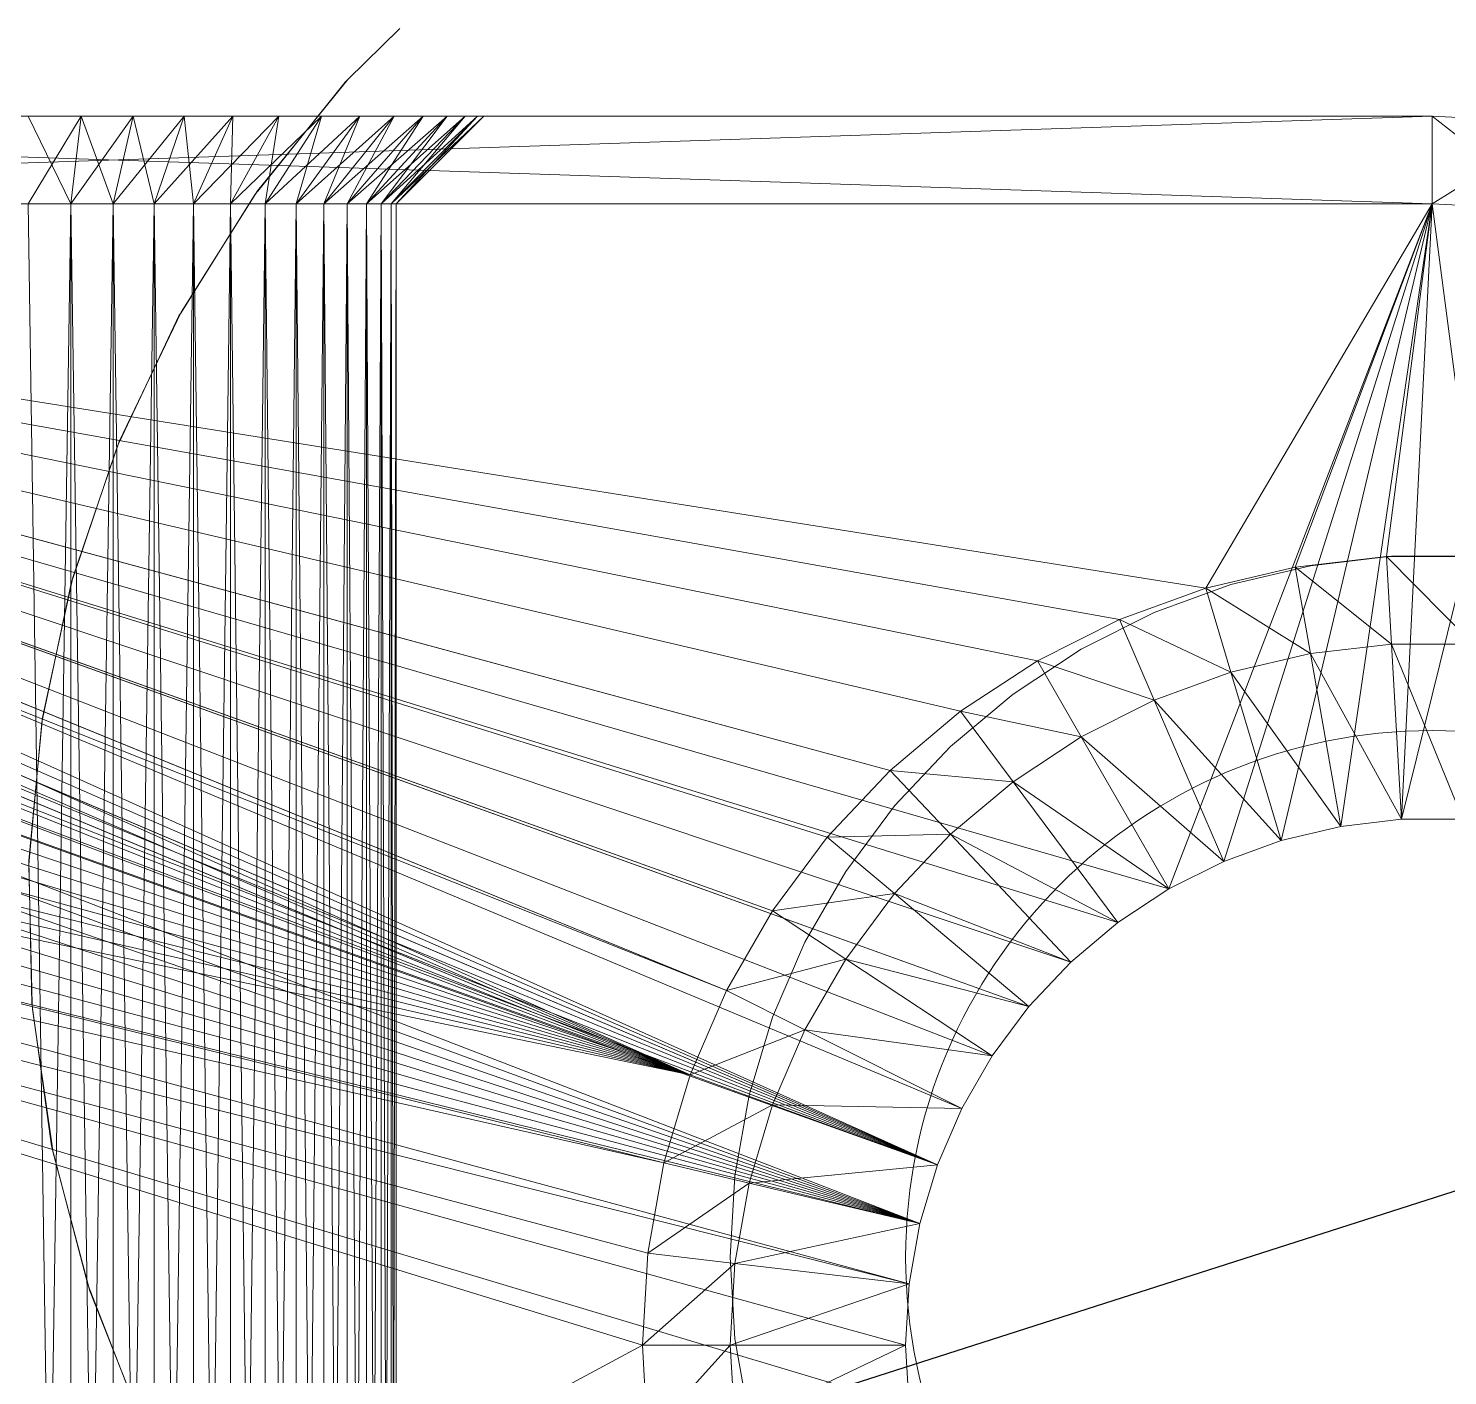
# Model space of a CAD drawing. Header units: millimetres. Extents: x 0 to 420, y 0 to 297.
# Drawn here: x 274.018 to 275.029, y 261.088 to 262.047 of the extents above; entities that cross this region are included whole.
import ezdxf

# ---------------------------------------------------------------- set-up
doc = ezdxf.new("R2010")
doc.units = ezdxf.units.MM
doc.layers.add('1', color=7, linetype='Continuous', true_color=0xffffff)
doc.layers.add('171', color=7, linetype='Continuous', true_color=0xffffff)
doc.dimstyles.get("Standard").update_dxf_attribs({"dimtxt": 0.18, "dimasz": 0.18, "dimexe": 0.18, "dimexo": 0.0625, "dimgap": 0.09, "dimtad": 0, "dimtih": 1, "dimtoh": 1, "dimdec": 4, "dimzin": 0, "dimdsep": 46, "dimtxsty": 'Standard', "dimcen": 0.09, "dimadec": 0, "dimazin": 0, "dimtfac": 1, "dimtdec": 4, "dimtofl": 0, "dimtmove": 0, "dimatfit": 3, "dimfxl": 1, "dimtolj": 1, "dimtzin": 0, "dimarcsym": 0})

msp = doc.modelspace()

# ---------------------------------------------------------------- linework, layer by layer
at = {"layer": '1', "color": 3, "linetype": 'Continuous', "lineweight": 18}
for p, q in [((275.0178, 261.9844), (273.1428, 261.9844)), ((273.1428, 261.9844), (274.0556, 261.9844)), ((273.1428, 261.9844), (275.0178, 261.9844)), ((274.0556, 261.9844), (273.1428, 261.9844)), ((275.0178, 261.9844), (273.1428, 261.9219)), ((273.1428, 261.9844), (275.0178, 261.9844)), ((273.1428, 261.9219), (275.0178, 261.9844)), ((275.0178, 261.9219), (273.1428, 261.9844)), ((273.1428, 261.9844), (275.0178, 261.9219)), ((275.0178, 261.9844), (273.1428, 261.9844)), ((274.0178, 261.9844), (275.0178, 261.9844)), ((274.0178, 261.9844), (274.0556, 261.9844)), ((275.0178, 261.9844), (274.0178, 261.9844)), ((274.0556, 261.9844), (274.0178, 261.9844)), ((274.0178, 261.9219), (274.0556, 261.9844)), ((274.0556, 261.9844), (274.0178, 261.9844)), ((274.0556, 261.9844), (274.0178, 261.9219)), ((274.0483, 261.9219), (274.0178, 261.9844)), ((274.0178, 261.9844), (274.0556, 261.9844)), ((274.0178, 261.9844), (274.0483, 261.9219)), ((274.0483, 261.9219), (274.0556, 261.9844)), ((274.0483, 261.9219), (274.0928, 261.9844)), ((274.0556, 261.9844), (274.0483, 261.9219)), ((274.0928, 261.9844), (274.0483, 261.9219)), ((274.0483, 261.9219), (274.0556, 261.9844)), ((274.0556, 261.9844), (274.0483, 261.9219)), ((274.0556, 261.9844), (275.0178, 261.9844)), ((274.0556, 261.9844), (274.0928, 261.9844)), ((275.0178, 261.9844), (274.0556, 261.9844)), ((275.0178, 261.9844), (274.0556, 261.9844)), ((274.0556, 261.9844), (275.0178, 261.9844)), ((274.0928, 261.9844), (274.0556, 261.9844)), ((274.0928, 261.9844), (274.0556, 261.9844)), ((274.0784, 261.9219), (274.0556, 261.9844)), ((274.0556, 261.9844), (274.0928, 261.9844)), ((274.0556, 261.9844), (274.0784, 261.9219)), ((274.0784, 261.9219), (274.0928, 261.9844)), ((274.0784, 261.9219), (274.129, 261.9844)), ((274.0928, 261.9844), (274.0784, 261.9219)), ((274.129, 261.9844), (274.0784, 261.9219)), ((274.0784, 261.9219), (274.0928, 261.9844)), ((274.0928, 261.9844), (274.0784, 261.9219)), ((274.0928, 261.9844), (275.0178, 261.9844)), ((274.0928, 261.9844), (274.129, 261.9844)), ((275.0178, 261.9844), (274.0928, 261.9844)), ((275.0178, 261.9844), (274.0928, 261.9844)), ((274.0928, 261.9844), (275.0178, 261.9844)), ((274.129, 261.9844), (274.0928, 261.9844)), ((274.129, 261.9844), (274.0928, 261.9844)), ((274.1076, 261.9219), (274.0928, 261.9844)), ((274.0928, 261.9844), (274.129, 261.9844)), ((274.0928, 261.9844), (274.1076, 261.9219)), ((274.1076, 261.9219), (274.129, 261.9844)), ((274.1076, 261.9219), (274.1637, 261.9844)), ((274.129, 261.9844), (274.1076, 261.9219)), ((274.1637, 261.9844), (274.1076, 261.9219)), ((274.1076, 261.9219), (274.129, 261.9844)), ((274.129, 261.9844), (274.1076, 261.9219)), ((274.129, 261.9844), (275.0178, 261.9844)), ((274.129, 261.9844), (274.1637, 261.9844)), ((275.0178, 261.9844), (274.129, 261.9844)), ((275.0178, 261.9844), (274.129, 261.9844)), ((274.129, 261.9844), (275.0178, 261.9844)), ((274.1637, 261.9844), (274.129, 261.9844)), ((274.1637, 261.9844), (274.129, 261.9844)), ((274.1356, 261.9219), (274.129, 261.9844)), ((274.129, 261.9844), (274.1637, 261.9844)), ((274.129, 261.9844), (274.1356, 261.9219)), ((274.1356, 261.9219), (274.1637, 261.9844)), ((274.1356, 261.9219), (274.1964, 261.9844)), ((274.1637, 261.9844), (274.1356, 261.9219)), ((274.1964, 261.9844), (274.1356, 261.9219)), ((274.1356, 261.9219), (274.1637, 261.9844)), ((274.1637, 261.9844), (274.1356, 261.9219)), ((274.1621, 261.9219), (274.1964, 261.9844)), ((274.1621, 261.9219), (274.2267, 261.9844)), ((274.1964, 261.9844), (274.1621, 261.9219)), ((274.2267, 261.9844), (274.1621, 261.9219)), ((274.1621, 261.9219), (274.1964, 261.9844)), ((274.1621, 261.9219), (274.1637, 261.9844)), ((274.1964, 261.9844), (274.1621, 261.9219)), ((274.1637, 261.9844), (274.1621, 261.9219)), ((274.1637, 261.9844), (275.0178, 261.9844)), ((274.1637, 261.9844), (274.1964, 261.9844)), ((275.0178, 261.9844), (274.1637, 261.9844)), ((275.0178, 261.9844), (274.1637, 261.9844)), ((274.1637, 261.9844), (275.0178, 261.9844)), ((274.1964, 261.9844), (274.1637, 261.9844)), ((274.1964, 261.9844), (274.1637, 261.9844)), ((274.1637, 261.9844), (274.1964, 261.9844)), ((274.1866, 261.9219), (274.2267, 261.9844)), ((274.1866, 261.9219), (274.2542, 261.9844)), ((274.2267, 261.9844), (274.1866, 261.9219)), ((274.2542, 261.9844), (274.1866, 261.9219)), ((274.1866, 261.9219), (274.2267, 261.9844)), ((274.1866, 261.9219), (274.1964, 261.9844)), ((274.2267, 261.9844), (274.1866, 261.9219)), ((274.1964, 261.9844), (274.1866, 261.9219)), ((274.1964, 261.9844), (275.0178, 261.9844)), ((274.1964, 261.9844), (274.2267, 261.9844)), ((275.0178, 261.9844), (274.1964, 261.9844)), ((275.0178, 261.9844), (274.1964, 261.9844)), ((274.1964, 261.9844), (275.0178, 261.9844)), ((274.2267, 261.9844), (274.1964, 261.9844)), ((274.2267, 261.9844), (274.1964, 261.9844)), ((274.1964, 261.9844), (274.2267, 261.9844)), ((274.2088, 261.9219), (274.2542, 261.9844)), ((274.2088, 261.9219), (274.2785, 261.9844)), ((274.2542, 261.9844), (274.2088, 261.9219)), ((274.2785, 261.9844), (274.2088, 261.9219)), ((274.2088, 261.9219), (274.2542, 261.9844)), ((274.2088, 261.9219), (274.2267, 261.9844)), ((274.2542, 261.9844), (274.2088, 261.9219)), ((274.2267, 261.9844), (274.2088, 261.9219)), ((274.2267, 261.9844), (275.0178, 261.9844)), ((274.2267, 261.9844), (274.2542, 261.9844)), ((275.0178, 261.9844), (274.2267, 261.9844)), ((274.2267, 261.9844), (275.0178, 261.9844)), ((274.2542, 261.9844), (274.2267, 261.9844)), ((275.0178, 261.9844), (274.2267, 261.9844)), ((274.2542, 261.9844), (274.2267, 261.9844)), ((274.2267, 261.9844), (274.2542, 261.9844)), ((274.2284, 261.9219), (274.2785, 261.9844)), ((274.2284, 261.9219), (274.2993, 261.9844)), ((274.2785, 261.9844), (274.2284, 261.9219)), ((274.2993, 261.9844), (274.2284, 261.9219)), ((274.2284, 261.9219), (274.2785, 261.9844)), ((274.2284, 261.9219), (274.2542, 261.9844)), ((274.2785, 261.9844), (274.2284, 261.9219)), ((274.2542, 261.9844), (274.2284, 261.9219)), ((274.2452, 261.9219), (274.2993, 261.9844)), ((274.2452, 261.9219), (274.3163, 261.9844)), ((274.2993, 261.9844), (274.2452, 261.9219)), ((274.3163, 261.9844), (274.2452, 261.9219)), ((274.2452, 261.9219), (274.2993, 261.9844)), ((274.2452, 261.9219), (274.2785, 261.9844)), ((274.2993, 261.9844), (274.2452, 261.9219)), ((274.2785, 261.9844), (274.2452, 261.9219)), ((274.2542, 261.9844), (275.0178, 261.9844)), ((274.2542, 261.9844), (274.2785, 261.9844)), ((275.0178, 261.9844), (274.2542, 261.9844)), ((275.0178, 261.9844), (274.2542, 261.9844)), ((274.2542, 261.9844), (275.0178, 261.9844)), ((274.2785, 261.9844), (274.2542, 261.9844)), ((274.2785, 261.9844), (274.2542, 261.9844)), ((274.2542, 261.9844), (274.2785, 261.9844)), ((274.2589, 261.9219), (274.3163, 261.9844)), ((274.2589, 261.9219), (274.3292, 261.9844)), ((274.3163, 261.9844), (274.2589, 261.9219)), ((274.3292, 261.9844), (274.2589, 261.9219)), ((274.2589, 261.9219), (274.3163, 261.9844)), ((274.2589, 261.9219), (274.2993, 261.9844)), ((274.3163, 261.9844), (274.2589, 261.9219)), ((274.2993, 261.9844), (274.2589, 261.9219)), ((274.2693, 261.9219), (274.3292, 261.9844)), ((274.2693, 261.9219), (274.3379, 261.9844)), ((274.3292, 261.9844), (274.2693, 261.9219)), ((274.3379, 261.9844), (274.2693, 261.9219)), ((274.2693, 261.9219), (274.3292, 261.9844)), ((274.2693, 261.9219), (274.3163, 261.9844)), ((274.3292, 261.9844), (274.2693, 261.9219)), ((274.3163, 261.9844), (274.2693, 261.9219)), ((274.2763, 261.9219), (274.3379, 261.9844)), ((274.2763, 261.9219), (274.3423, 261.9844)), ((274.3379, 261.9844), (274.2763, 261.9219)), ((274.3423, 261.9844), (274.2763, 261.9219)), ((274.2763, 261.9219), (274.3379, 261.9844)), ((274.2763, 261.9219), (274.3292, 261.9844)), ((274.3379, 261.9844), (274.2763, 261.9219)), ((274.3292, 261.9844), (274.2763, 261.9219)), ((274.2785, 261.9844), (275.0178, 261.9844)), ((274.2785, 261.9844), (274.2993, 261.9844)), ((275.0178, 261.9844), (274.2785, 261.9844)), ((275.0178, 261.9844), (274.2785, 261.9844)), ((274.2785, 261.9844), (275.0178, 261.9844)), ((274.2993, 261.9844), (274.2785, 261.9844)), ((274.2993, 261.9844), (274.2785, 261.9844)), ((274.2785, 261.9844), (274.2993, 261.9844)), ((274.2799, 261.9219), (274.3423, 261.9844)), ((274.2799, 261.9219), (274.3423, 261.9844)), ((274.3423, 261.9844), (274.2799, 261.9219)), ((274.2799, 261.9219), (274.3423, 261.9844)), ((274.3423, 261.9844), (274.2799, 261.9219)), ((274.2799, 261.9219), (274.3379, 261.9844)), ((274.3423, 261.9844), (274.2799, 261.9219)), ((274.3379, 261.9844), (274.2799, 261.9219)), ((274.2993, 261.9844), (275.0178, 261.9844)), ((274.2993, 261.9844), (274.3163, 261.9844)), ((275.0178, 261.9844), (274.2993, 261.9844)), ((275.0178, 261.9844), (274.2993, 261.9844)), ((274.2993, 261.9844), (275.0178, 261.9844)), ((274.3163, 261.9844), (274.2993, 261.9844)), ((274.3163, 261.9844), (274.2993, 261.9844)), ((274.2993, 261.9844), (274.3163, 261.9844)), ((274.3163, 261.9844), (275.0178, 261.9844)), ((274.3163, 261.9844), (274.3292, 261.9844)), ((275.0178, 261.9844), (274.3163, 261.9844)), ((275.0178, 261.9844), (274.3163, 261.9844)), ((274.3163, 261.9844), (275.0178, 261.9844)), ((274.3292, 261.9844), (274.3163, 261.9844)), ((274.3292, 261.9844), (274.3163, 261.9844)), ((274.3163, 261.9844), (274.3292, 261.9844)), ((274.3292, 261.9844), (275.0178, 261.9844)), ((274.3292, 261.9844), (274.3379, 261.9844)), ((275.0178, 261.9844), (274.3292, 261.9844)), ((275.0178, 261.9844), (274.3292, 261.9844)), ((274.3292, 261.9844), (275.0178, 261.9844)), ((274.3379, 261.9844), (274.3292, 261.9844)), ((274.3379, 261.9844), (274.3292, 261.9844)), ((274.3292, 261.9844), (274.3379, 261.9844)), ((274.3379, 261.9844), (275.0178, 261.9844)), ((274.3379, 261.9844), (274.3423, 261.9844)), ((275.0178, 261.9844), (274.3379, 261.9844)), ((274.3379, 261.9844), (275.0178, 261.9844)), ((274.3423, 261.9844), (274.3379, 261.9844)), ((275.0178, 261.9844), (274.3379, 261.9844)), ((274.3423, 261.9844), (274.3379, 261.9844)), ((274.3379, 261.9844), (274.3423, 261.9844)), ((274.3423, 261.9844), (275.0178, 261.9844)), ((275.0178, 261.9844), (274.3423, 261.9844)), ((275.0178, 261.9844), (274.3423, 261.9844)), ((274.3423, 261.9844), (275.0178, 261.9844)), ((274.3423, 261.9844), (275.0178, 261.9844)), ((275.0178, 261.9844), (274.3423, 261.9844)), ((275.1093, 261.9796), (275.0178, 261.9844)), ((275.0178, 261.9844), (275.1093, 261.9796)), ((275.0178, 261.9844), (275.1093, 261.9796)), ((275.1093, 261.9796), (275.0178, 261.9844)), ((275.0178, 261.9844), (275.0178, 261.9219)), ((275.0178, 261.9219), (275.0178, 261.9844)), ((275.0178, 261.9844), (275.1093, 261.9796)), ((275.0178, 261.9219), (275.0178, 261.9844)), ((275.1028, 261.9174), (275.0178, 261.9844)), ((275.0178, 261.9844), (275.0178, 261.9219)), ((275.0178, 261.9844), (275.1028, 261.9174)), ((275.1093, 261.9796), (275.0178, 261.9844)), ((275.1093, 261.9796), (275.0178, 261.9219)), ((275.0178, 261.9219), (275.1093, 261.9796)), ((273.0733, 261.914), (274.4893, 261.3018)), ((274.4893, 261.3018), (273.0733, 261.914)), ((274.6655, 261.2376), (273.0733, 261.914)), ((273.0733, 261.914), (274.6655, 261.2376)), ((274.5152, 261.3618), (273.1078, 261.9199)), ((273.1078, 261.9199), (274.4893, 261.3018)), ((274.4893, 261.3018), (273.1078, 261.9199)), ((273.1078, 261.9199), (274.5152, 261.3618)), ((274.6655, 261.2376), (273.1078, 261.9199)), ((273.1078, 261.9199), (274.6655, 261.2376)), ((275.0178, 261.9219), (273.1428, 261.9219)), ((273.1428, 261.9219), (275.0178, 261.9219)), ((274.8565, 261.6482), (273.1428, 261.9219)), ((273.1428, 261.9219), (275.0178, 261.9219)), ((274.795, 261.6259), (273.1428, 261.9219)), ((273.1428, 261.9219), (274.8565, 261.6482)), ((274.7366, 261.5965), (273.1428, 261.9219)), ((273.1428, 261.9219), (274.795, 261.6259)), ((274.6819, 261.5606), (273.1428, 261.9219)), ((273.1428, 261.9219), (274.7366, 261.5965)), ((274.6318, 261.5185), (273.1428, 261.9219)), ((273.1428, 261.9219), (274.6819, 261.5606)), ((274.5869, 261.4709), (273.1428, 261.9219)), ((273.1428, 261.9219), (274.6318, 261.5185)), ((273.1428, 261.9219), (274.8303, 261.4341)), ((275.0178, 261.9219), (273.1428, 261.9219)), ((274.5479, 261.4185), (273.1428, 261.9219)), ((273.1428, 261.9219), (274.5869, 261.4709)), ((273.1428, 261.9219), (274.7939, 261.4102)), ((274.8303, 261.4341), (273.1428, 261.9219)), ((273.1428, 261.9219), (274.7605, 261.3821)), ((274.7939, 261.4102), (273.1428, 261.9219)), ((273.1428, 261.9219), (274.5152, 261.3618)), ((274.5152, 261.3618), (273.1428, 261.9219)), ((273.1428, 261.9219), (274.5479, 261.4185)), ((273.1428, 261.9219), (274.7306, 261.3504)), ((274.7605, 261.3821), (273.1428, 261.9219)), ((273.1428, 261.9219), (274.7045, 261.3154)), ((274.7306, 261.3504), (273.1428, 261.9219)), ((273.1428, 261.9219), (274.6827, 261.2777)), ((274.7045, 261.3154), (273.1428, 261.9219)), ((274.6655, 261.2376), (273.1428, 261.9219)), ((273.1428, 261.9219), (274.6655, 261.2376)), ((274.6827, 261.2777), (273.1428, 261.9219)), ((274.0178, 261.9219), (274.0483, 261.9219)), ((274.0483, 261.9219), (274.0178, 261.9219)), ((274.0178, 259.9219), (274.0483, 261.9219)), ((274.0483, 261.9219), (274.0178, 261.9219)), ((274.0483, 261.9219), (274.0178, 259.9219)), ((274.0483, 259.9219), (274.0178, 261.9219)), ((274.0178, 261.9219), (274.0483, 261.9219)), ((274.0178, 261.9219), (274.0483, 259.9219)), ((274.0483, 261.9219), (274.0784, 261.9219)), ((274.0784, 261.9219), (274.0483, 261.9219)), ((274.0483, 259.9219), (274.0483, 261.9219)), ((274.0483, 259.9219), (274.0784, 261.9219)), ((274.0483, 261.9219), (274.0483, 259.9219)), ((274.0784, 261.9219), (274.0483, 261.9219)), ((274.0784, 261.9219), (274.0483, 259.9219)), ((274.0784, 259.9219), (274.0483, 261.9219)), ((274.0483, 261.9219), (274.0784, 261.9219)), ((274.0483, 259.9219), (274.0483, 261.9219)), ((274.0483, 261.9219), (274.0784, 259.9219)), ((274.0483, 261.9219), (274.0483, 259.9219)), ((274.0784, 261.9219), (274.1076, 261.9219)), ((274.1076, 261.9219), (274.0784, 261.9219)), ((274.0784, 259.9219), (274.0784, 261.9219)), ((274.0784, 259.9219), (274.1076, 261.9219)), ((274.0784, 261.9219), (274.0784, 259.9219)), ((274.1076, 261.9219), (274.0784, 261.9219)), ((274.1076, 261.9219), (274.0784, 259.9219)), ((274.1076, 259.9219), (274.0784, 261.9219)), ((274.0784, 261.9219), (274.1076, 261.9219)), ((274.0784, 259.9219), (274.0784, 261.9219)), ((274.0784, 261.9219), (274.1076, 259.9219)), ((274.0784, 261.9219), (274.0784, 259.9219)), ((274.1076, 261.9219), (274.1356, 261.9219)), ((274.1356, 261.9219), (274.1076, 261.9219)), ((274.1076, 259.9219), (274.1076, 261.9219)), ((274.1076, 259.9219), (274.1356, 261.9219)), ((274.1076, 261.9219), (274.1076, 259.9219)), ((274.1356, 261.9219), (274.1076, 261.9219)), ((274.1356, 261.9219), (274.1076, 259.9219)), ((274.1356, 259.9219), (274.1076, 261.9219)), ((274.1076, 261.9219), (274.1356, 261.9219)), ((274.1076, 259.9219), (274.1076, 261.9219)), ((274.1076, 261.9219), (274.1356, 259.9219)), ((274.1076, 261.9219), (274.1076, 259.9219)), ((274.1356, 261.9219), (274.1621, 261.9219)), ((274.1621, 261.9219), (274.1356, 261.9219)), ((274.1356, 259.9219), (274.1356, 261.9219)), ((274.1356, 259.9219), (274.1621, 261.9219)), ((274.1356, 261.9219), (274.1356, 259.9219)), ((274.1621, 261.9219), (274.1356, 261.9219)), ((274.1621, 261.9219), (274.1356, 259.9219)), ((274.1621, 259.9219), (274.1356, 261.9219)), ((274.1356, 261.9219), (274.1621, 261.9219)), ((274.1356, 259.9219), (274.1356, 261.9219)), ((274.1356, 261.9219), (274.1621, 259.9219)), ((274.1356, 261.9219), (274.1356, 259.9219)), ((274.1621, 261.9219), (274.1866, 261.9219)), ((274.1866, 261.9219), (274.1621, 261.9219)), ((274.1621, 259.9219), (274.1621, 261.9219)), ((274.1621, 259.9219), (274.1866, 261.9219)), ((274.1621, 261.9219), (274.1621, 259.9219)), ((274.1866, 261.9219), (274.1621, 261.9219)), ((274.1866, 261.9219), (274.1621, 259.9219)), ((274.1866, 259.9219), (274.1621, 261.9219)), ((274.1621, 261.9219), (274.1866, 261.9219)), ((274.1621, 259.9219), (274.1621, 261.9219)), ((274.1621, 261.9219), (274.1866, 259.9219)), ((274.1621, 261.9219), (274.1621, 259.9219)), ((274.1866, 261.9219), (274.2088, 261.9219)), ((274.2088, 261.9219), (274.1866, 261.9219)), ((274.1866, 259.9219), (274.1866, 261.9219)), ((274.1866, 259.9219), (274.2088, 261.9219)), ((274.1866, 261.9219), (274.1866, 259.9219)), ((274.2088, 261.9219), (274.1866, 261.9219)), ((274.2088, 261.9219), (274.1866, 259.9219)), ((274.2088, 259.9219), (274.1866, 261.9219)), ((274.1866, 261.9219), (274.2088, 261.9219)), ((274.1866, 259.9219), (274.1866, 261.9219)), ((274.1866, 261.9219), (274.2088, 259.9219)), ((274.1866, 261.9219), (274.1866, 259.9219)), ((274.2088, 261.9219), (274.2284, 261.9219)), ((274.2284, 261.9219), (274.2088, 261.9219)), ((274.2088, 259.9219), (274.2088, 261.9219)), ((274.2088, 259.9219), (274.2284, 261.9219)), ((274.2088, 261.9219), (274.2088, 259.9219)), ((274.2284, 261.9219), (274.2088, 261.9219)), ((274.2284, 261.9219), (274.2088, 259.9219)), ((274.2284, 259.9219), (274.2088, 261.9219)), ((274.2088, 261.9219), (274.2284, 261.9219)), ((274.2088, 259.9219), (274.2088, 261.9219)), ((274.2088, 261.9219), (274.2284, 259.9219)), ((274.2088, 261.9219), (274.2088, 259.9219)), ((274.2284, 261.9219), (274.2452, 261.9219)), ((274.2452, 261.9219), (274.2284, 261.9219)), ((274.2284, 259.9219), (274.2284, 261.9219)), ((274.2284, 259.9219), (274.2452, 261.9219)), ((274.2284, 261.9219), (274.2284, 259.9219)), ((274.2452, 261.9219), (274.2284, 261.9219)), ((274.2452, 261.9219), (274.2284, 259.9219)), ((274.2452, 259.9219), (274.2284, 261.9219)), ((274.2284, 261.9219), (274.2452, 261.9219)), ((274.2284, 259.9219), (274.2284, 261.9219)), ((274.2284, 261.9219), (274.2452, 259.9219)), ((274.2284, 261.9219), (274.2284, 259.9219)), ((274.2452, 261.9219), (274.2589, 261.9219)), ((274.2589, 261.9219), (274.2452, 261.9219)), ((274.2452, 259.9219), (274.2452, 261.9219)), ((274.2452, 259.9219), (274.2589, 261.9219)), ((274.2452, 261.9219), (274.2452, 259.9219)), ((274.2589, 261.9219), (274.2452, 261.9219)), ((274.2589, 261.9219), (274.2452, 259.9219)), ((274.2589, 259.9219), (274.2452, 261.9219)), ((274.2452, 261.9219), (274.2589, 261.9219)), ((274.2452, 259.9219), (274.2452, 261.9219)), ((274.2452, 261.9219), (274.2589, 259.9219)), ((274.2452, 261.9219), (274.2452, 259.9219)), ((274.2589, 261.9219), (274.2693, 261.9219)), ((274.2693, 261.9219), (274.2589, 261.9219)), ((274.2589, 259.9219), (274.2589, 261.9219)), ((274.2589, 259.9219), (274.2693, 261.9219)), ((274.2589, 261.9219), (274.2589, 259.9219)), ((274.2693, 261.9219), (274.2589, 261.9219)), ((274.2693, 261.9219), (274.2589, 259.9219)), ((274.2693, 259.9219), (274.2589, 261.9219)), ((274.2589, 261.9219), (274.2693, 261.9219)), ((274.2589, 259.9219), (274.2589, 261.9219)), ((274.2589, 261.9219), (274.2693, 259.9219)), ((274.2589, 261.9219), (274.2589, 259.9219)), ((274.2693, 261.9219), (274.2763, 261.9219)), ((274.2763, 261.9219), (274.2693, 261.9219)), ((274.2693, 259.9219), (274.2693, 261.9219)), ((274.2693, 259.9219), (274.2763, 261.9219)), ((274.2693, 261.9219), (274.2693, 259.9219)), ((274.2763, 261.9219), (274.2693, 261.9219)), ((274.2763, 261.9219), (274.2693, 259.9219)), ((274.2763, 259.9219), (274.2693, 261.9219)), ((274.2693, 261.9219), (274.2763, 261.9219)), ((274.2693, 259.9219), (274.2693, 261.9219)), ((274.2693, 261.9219), (274.2763, 259.9219)), ((274.2693, 261.9219), (274.2693, 259.9219)), ((274.2763, 261.9219), (274.2799, 261.9219)), ((274.2799, 261.9219), (274.2763, 261.9219)), ((274.2763, 259.9219), (274.2763, 261.9219)), ((274.2763, 259.9219), (274.2799, 261.9219)), ((274.2763, 261.9219), (274.2763, 259.9219)), ((274.2799, 261.9219), (274.2763, 261.9219)), ((274.2799, 261.9219), (274.2763, 259.9219)), ((274.2799, 259.9219), (274.2763, 261.9219)), ((274.2763, 261.9219), (274.2799, 261.9219)), ((274.2763, 259.9219), (274.2763, 261.9219)), ((274.2763, 261.9219), (274.2799, 259.9219)), ((274.2763, 261.9219), (274.2763, 259.9219)), ((274.2799, 259.9219), (274.2799, 261.9219)), ((274.2799, 259.9219), (274.2799, 261.9219)), ((274.2799, 261.9219), (274.2799, 259.9219)), ((274.2799, 259.9219), (274.2799, 261.9219)), ((274.2799, 261.9219), (274.2799, 259.9219)), ((274.2799, 261.9219), (274.2799, 259.9219)), ((275.0178, 261.9219), (274.8303, 261.4341)), ((274.8303, 261.4341), (275.0178, 261.9219)), ((275.0178, 261.9219), (274.8565, 261.6482)), ((274.8565, 261.6482), (275.0178, 261.9219)), ((275.0178, 261.9219), (274.8693, 261.4537)), ((274.8693, 261.4537), (275.0178, 261.9219)), ((275.0178, 261.9219), (274.9103, 261.4686)), ((274.9103, 261.4686), (275.0178, 261.9219)), ((274.9202, 261.6633), (275.0178, 261.9219)), ((275.0178, 261.9219), (274.9202, 261.6633)), ((275.0178, 261.9219), (274.9527, 261.4787)), ((274.9527, 261.4787), (275.0178, 261.9219)), ((274.9851, 261.6709), (275.0178, 261.9219)), ((275.0178, 261.9219), (274.9851, 261.6709)), ((275.0178, 261.9219), (274.996, 261.4837)), ((274.996, 261.4837), (275.0178, 261.9219)), ((274.996, 261.4837), (275.1028, 261.9174)), ((275.1028, 261.9174), (274.996, 261.4837)), ((275.1028, 261.9174), (275.0178, 261.9219)), ((275.0178, 261.9219), (275.1028, 261.9174)), ((275.0505, 261.6709), (275.0178, 261.9219)), ((275.0178, 261.9219), (275.1028, 261.9174)), ((275.0178, 261.9219), (275.0505, 261.6709)), ((275.1028, 261.9174), (275.0178, 261.9219)), ((274.4893, 261.3018), (273.0396, 261.9043)), ((273.0396, 261.9043), (274.4893, 261.3018)), ((274.6655, 261.2376), (273.0396, 261.9043)), ((273.0396, 261.9043), (274.6655, 261.2376)), ((274.4893, 261.3018), (273.0072, 261.8909)), ((273.0072, 261.8909), (274.4893, 261.3018)), ((274.6655, 261.2376), (273.0072, 261.8909)), ((273.0072, 261.8909), (274.6655, 261.2376)), ((274.4893, 261.3018), (272.9766, 261.874)), ((272.9766, 261.874), (274.4893, 261.3018)), ((272.9766, 261.874), (274.6655, 261.2376)), ((274.6655, 261.2376), (272.9766, 261.874)), ((272.948, 261.8537), (274.4893, 261.3018)), ((274.4893, 261.3018), (272.948, 261.8537)), ((272.948, 261.8537), (274.6655, 261.2376)), ((274.6529, 261.1959), (272.948, 261.8537)), ((272.948, 261.8537), (274.6529, 261.1959)), ((274.6655, 261.2376), (272.948, 261.8537)), ((274.4893, 261.3018), (272.9219, 261.8303)), ((272.9219, 261.8303), (274.4893, 261.3018)), ((274.6529, 261.1959), (272.9219, 261.8303)), ((272.9219, 261.8303), (274.6529, 261.1959)), ((274.4893, 261.3018), (272.8985, 261.8042)), ((272.8985, 261.8042), (274.4893, 261.3018)), ((274.6529, 261.1959), (272.8985, 261.8042)), ((272.8985, 261.8042), (274.6529, 261.1959)), ((274.4893, 261.3018), (272.8782, 261.7756)), ((272.8782, 261.7756), (274.4893, 261.3018)), ((274.6529, 261.1959), (272.8782, 261.7756)), ((272.8782, 261.7756), (274.6529, 261.1959)), ((274.4893, 261.3018), (272.8613, 261.745)), ((272.8613, 261.745), (274.4893, 261.3018)), ((274.6529, 261.1959), (272.8613, 261.745)), ((272.8613, 261.745), (274.6529, 261.1959)), ((274.4893, 261.3018), (272.8479, 261.7126)), ((272.8479, 261.7126), (274.4893, 261.3018)), ((272.8479, 261.7126), (274.6529, 261.1959)), ((274.6529, 261.1959), (272.8479, 261.7126)), ((274.4893, 261.3018), (272.8382, 261.6789)), ((272.8382, 261.6789), (274.4893, 261.3018)), ((272.8382, 261.6789), (274.6529, 261.1959)), ((274.6529, 261.1959), (272.8382, 261.6789)), ((274.9851, 261.6709), (274.9202, 261.6633)), ((274.9202, 261.6633), (274.9851, 261.6709)), ((275.0505, 261.6709), (274.9851, 261.6709)), ((274.9851, 261.6709), (274.9888, 261.6085)), ((275.0469, 261.6085), (274.9851, 261.6709)), ((274.9851, 261.6709), (275.0505, 261.6709)), ((274.9851, 261.6709), (275.0469, 261.6085)), ((274.9888, 261.6085), (274.9851, 261.6709)), ((274.9202, 261.6633), (274.8565, 261.6482)), ((274.8565, 261.6482), (274.9202, 261.6633)), ((274.9888, 261.6085), (274.9202, 261.6633)), ((274.931, 261.6018), (274.9202, 261.6633)), ((274.9202, 261.6633), (274.9888, 261.6085)), ((274.9202, 261.6633), (274.931, 261.6018)), ((274.4893, 261.3018), (272.8323, 261.6444)), ((272.8323, 261.6444), (274.4705, 261.2391)), ((274.4705, 261.2391), (272.8323, 261.6444)), ((272.8323, 261.6444), (274.4893, 261.3018)), ((272.8323, 261.6444), (274.6529, 261.1959)), ((272.8323, 261.6444), (274.6454, 261.1529)), ((274.6529, 261.1959), (272.8323, 261.6444)), ((274.6454, 261.1529), (272.8323, 261.6444)), ((274.8565, 261.6482), (274.795, 261.6259)), ((274.795, 261.6259), (274.8565, 261.6482)), ((274.931, 261.6018), (274.8565, 261.6482)), ((274.8744, 261.5884), (274.8565, 261.6482)), ((274.8565, 261.6482), (274.931, 261.6018)), ((274.8565, 261.6482), (274.8744, 261.5884)), ((274.795, 261.6259), (274.7366, 261.5965)), ((274.7366, 261.5965), (274.795, 261.6259)), ((274.8744, 261.5884), (274.795, 261.6259)), ((274.8198, 261.5685), (274.795, 261.6259)), ((274.795, 261.6259), (274.8744, 261.5884)), ((274.795, 261.6259), (274.8198, 261.5685)), ((274.4705, 261.2391), (272.8303, 261.6094)), ((274.4591, 261.1747), (272.8303, 261.6094)), ((272.8303, 261.6094), (274.4705, 261.2391)), ((272.8303, 261.6094), (274.6454, 261.1529)), ((272.8303, 261.6094), (274.6428, 261.1094)), ((274.6454, 261.1529), (272.8303, 261.6094)), ((274.4553, 261.1094), (272.8303, 261.6094)), ((272.8303, 261.6094), (274.4591, 261.1747)), ((272.8303, 261.6094), (274.6454, 261.0658)), ((274.6428, 261.1094), (272.8303, 261.6094)), ((272.8303, 261.6094), (274.4553, 261.1094)), ((274.6454, 261.0658), (272.8303, 261.6094)), ((274.931, 261.6018), (274.8744, 261.5884)), ((274.8744, 261.5884), (274.931, 261.6018)), ((274.931, 261.6018), (274.8744, 261.5884)), ((274.931, 261.6018), (274.8744, 261.5884)), ((274.8744, 261.5884), (274.931, 261.6018)), ((274.8744, 261.5884), (274.931, 261.6018)), ((274.9888, 261.6085), (274.931, 261.6018)), ((274.931, 261.6018), (274.9888, 261.6085)), ((274.9888, 261.6085), (274.931, 261.6018)), ((274.9888, 261.6085), (274.931, 261.6018)), ((274.931, 261.6018), (274.9888, 261.6085)), ((274.931, 261.6018), (274.9888, 261.6085)), ((274.996, 261.4837), (274.931, 261.6018)), ((274.9527, 261.4787), (274.931, 261.6018)), ((274.931, 261.6018), (274.996, 261.4837)), ((274.931, 261.6018), (274.9527, 261.4787)), ((275.0469, 261.6085), (274.9888, 261.6085)), ((275.0469, 261.6085), (274.9888, 261.6085)), ((274.9888, 261.6085), (275.0469, 261.6085)), ((275.0469, 261.6085), (274.9888, 261.6085)), ((274.9888, 261.6085), (275.0469, 261.6085)), ((274.9888, 261.6085), (274.996, 261.4837)), ((275.0396, 261.4837), (274.9888, 261.6085)), ((274.9888, 261.6085), (275.0469, 261.6085)), ((274.9888, 261.6085), (275.0396, 261.4837)), ((274.996, 261.4837), (274.9888, 261.6085)), ((274.7366, 261.5965), (274.6819, 261.5606)), ((274.6819, 261.5606), (274.7366, 261.5965)), ((274.8198, 261.5685), (274.7366, 261.5965)), ((274.7678, 261.5424), (274.7366, 261.5965)), ((274.7366, 261.5965), (274.8198, 261.5685)), ((274.7366, 261.5965), (274.7678, 261.5424)), ((274.8744, 261.5884), (274.8198, 261.5685)), ((274.8198, 261.5685), (274.8744, 261.5884)), ((274.8744, 261.5884), (274.8198, 261.5685)), ((274.8744, 261.5884), (274.8198, 261.5685)), ((274.8198, 261.5685), (274.8744, 261.5884)), ((274.8198, 261.5685), (274.8744, 261.5884)), ((274.9527, 261.4787), (274.8744, 261.5884)), ((274.9103, 261.4686), (274.8744, 261.5884)), ((274.8744, 261.5884), (274.9527, 261.4787)), ((274.8744, 261.5884), (274.9103, 261.4686)), ((274.6819, 261.5606), (274.6318, 261.5185)), ((274.6318, 261.5185), (274.6819, 261.5606)), ((274.7678, 261.5424), (274.6819, 261.5606)), ((274.7193, 261.5104), (274.6819, 261.5606)), ((274.6819, 261.5606), (274.7678, 261.5424)), ((274.6819, 261.5606), (274.7193, 261.5104)), ((274.8198, 261.5685), (274.7678, 261.5424)), ((274.7678, 261.5424), (274.8198, 261.5685)), ((274.8198, 261.5685), (274.7678, 261.5424)), ((274.8198, 261.5685), (274.7678, 261.5424)), ((274.7678, 261.5424), (274.8198, 261.5685)), ((274.7678, 261.5424), (274.8198, 261.5685)), ((274.9103, 261.4686), (274.8198, 261.5685)), ((274.8693, 261.4537), (274.8198, 261.5685)), ((274.8198, 261.5685), (274.9103, 261.4686)), ((274.8198, 261.5685), (274.8693, 261.4537)), ((274.7678, 261.5424), (274.7193, 261.5104)), ((274.7193, 261.5104), (274.7678, 261.5424)), ((274.7678, 261.5424), (274.7193, 261.5104)), ((274.7678, 261.5424), (274.7193, 261.5104)), ((274.7193, 261.5104), (274.7678, 261.5424)), ((274.7193, 261.5104), (274.7678, 261.5424)), ((274.8693, 261.4537), (274.7678, 261.5424)), ((274.8303, 261.4341), (274.7678, 261.5424)), ((274.7678, 261.5424), (274.8693, 261.4537)), ((274.7678, 261.5424), (274.8303, 261.4341)), ((274.5869, 261.4709), (274.6318, 261.5185)), ((274.6318, 261.5185), (274.5869, 261.4709)), ((274.7193, 261.5104), (274.6318, 261.5185)), ((274.6747, 261.4731), (274.6318, 261.5185)), ((274.6318, 261.5185), (274.7193, 261.5104)), ((274.6318, 261.5185), (274.6747, 261.4731)), ((274.7193, 261.5104), (274.6747, 261.4731)), ((274.6747, 261.4731), (274.7193, 261.5104)), ((274.7193, 261.5104), (274.6747, 261.4731)), ((274.7193, 261.5104), (274.6747, 261.4731)), ((274.6747, 261.4731), (274.7193, 261.5104)), ((274.6747, 261.4731), (274.7193, 261.5104)), ((274.8303, 261.4341), (274.7193, 261.5104)), ((274.7939, 261.4102), (274.7193, 261.5104)), ((274.7193, 261.5104), (274.8303, 261.4341)), ((274.7193, 261.5104), (274.7939, 261.4102)), ((274.996, 261.4837), (274.9527, 261.4787)), ((274.9527, 261.4787), (274.996, 261.4837)), ((274.996, 261.4837), (274.9527, 261.4787)), ((274.996, 261.4837), (274.9527, 261.4787)), ((274.9527, 261.4787), (274.996, 261.4837)), ((274.9527, 261.4787), (274.996, 261.4837)), ((275.0396, 261.4837), (274.996, 261.4837)), ((275.0396, 261.4837), (274.996, 261.4837)), ((274.996, 261.4837), (275.0396, 261.4837)), ((275.0396, 261.4837), (274.996, 261.4837)), ((274.996, 261.4837), (275.0396, 261.4837)), ((274.996, 261.4837), (275.0396, 261.4837)), ((274.5479, 261.4185), (274.5869, 261.4709)), ((274.5869, 261.4709), (274.5479, 261.4185)), ((274.6747, 261.4731), (274.5869, 261.4709)), ((274.5869, 261.4709), (274.6747, 261.4731)), ((274.6348, 261.4308), (274.5869, 261.4709)), ((274.5869, 261.4709), (274.6348, 261.4308)), ((274.6747, 261.4731), (274.6348, 261.4308)), ((274.6348, 261.4308), (274.6747, 261.4731)), ((274.6747, 261.4731), (274.6348, 261.4308)), ((274.6747, 261.4731), (274.6348, 261.4308)), ((274.6348, 261.4308), (274.6747, 261.4731)), ((274.6348, 261.4308), (274.6747, 261.4731)), ((274.7939, 261.4102), (274.6747, 261.4731)), ((274.7605, 261.3821), (274.6747, 261.4731)), ((274.6747, 261.4731), (274.7939, 261.4102)), ((274.6747, 261.4731), (274.7605, 261.3821)), ((274.9527, 261.4787), (274.9103, 261.4686)), ((274.9103, 261.4686), (274.9527, 261.4787)), ((274.9527, 261.4787), (274.9103, 261.4686)), ((274.9527, 261.4787), (274.9103, 261.4686)), ((274.9103, 261.4686), (274.9527, 261.4787)), ((274.9103, 261.4686), (274.9527, 261.4787)), ((274.9103, 261.4686), (274.8693, 261.4537)), ((274.8693, 261.4537), (274.9103, 261.4686)), ((274.9103, 261.4686), (274.8693, 261.4537)), ((274.9103, 261.4686), (274.8693, 261.4537)), ((274.8693, 261.4537), (274.9103, 261.4686)), ((274.8693, 261.4537), (274.9103, 261.4686)), ((274.8693, 261.4537), (274.8303, 261.4341)), ((274.8303, 261.4341), (274.8693, 261.4537)), ((274.8693, 261.4537), (274.8303, 261.4341)), ((274.8693, 261.4537), (274.8303, 261.4341)), ((274.8303, 261.4341), (274.8693, 261.4537)), ((274.8303, 261.4341), (274.8693, 261.4537)), ((274.6348, 261.4308), (274.5479, 261.4185)), ((274.5479, 261.4185), (274.6348, 261.4308)), ((274.6348, 261.4308), (274.6001, 261.3841)), ((274.6001, 261.3841), (274.6348, 261.4308)), ((274.6348, 261.4308), (274.6001, 261.3841)), ((274.6348, 261.4308), (274.6001, 261.3841)), ((274.6001, 261.3841), (274.6348, 261.4308)), ((274.6001, 261.3841), (274.6348, 261.4308)), ((274.7605, 261.3821), (274.6348, 261.4308)), ((274.7306, 261.3504), (274.6348, 261.4308)), ((274.6348, 261.4308), (274.7605, 261.3821)), ((274.6348, 261.4308), (274.7306, 261.3504)), ((274.8303, 261.4341), (274.7939, 261.4102)), ((274.7939, 261.4102), (274.8303, 261.4341)), ((274.8303, 261.4341), (274.7939, 261.4102)), ((274.8303, 261.4341), (274.7939, 261.4102)), ((274.7939, 261.4102), (274.8303, 261.4341)), ((274.7939, 261.4102), (274.8303, 261.4341)), ((274.5152, 261.3618), (274.5479, 261.4185)), ((274.5479, 261.4185), (274.5152, 261.3618)), ((274.6001, 261.3841), (274.5479, 261.4185)), ((274.5479, 261.4185), (274.6001, 261.3841)), ((274.7939, 261.4102), (274.7605, 261.3821)), ((274.7605, 261.3821), (274.7939, 261.4102)), ((274.7939, 261.4102), (274.7605, 261.3821)), ((274.7939, 261.4102), (274.7605, 261.3821)), ((274.7605, 261.3821), (274.7939, 261.4102)), ((274.7605, 261.3821), (274.7939, 261.4102)), ((274.6001, 261.3841), (274.5152, 261.3618)), ((274.5152, 261.3618), (274.6001, 261.3841)), ((274.6001, 261.3841), (274.571, 261.3338)), ((274.571, 261.3338), (274.6001, 261.3841)), ((274.6001, 261.3841), (274.571, 261.3338)), ((274.6001, 261.3841), (274.571, 261.3338)), ((274.571, 261.3338), (274.6001, 261.3841)), ((274.571, 261.3338), (274.6001, 261.3841)), ((274.7306, 261.3504), (274.6001, 261.3841)), ((274.7045, 261.3154), (274.6001, 261.3841)), ((274.6001, 261.3841), (274.7306, 261.3504)), ((274.6001, 261.3841), (274.7045, 261.3154)), ((274.7605, 261.3821), (274.7306, 261.3504)), ((274.7306, 261.3504), (274.7605, 261.3821)), ((274.7605, 261.3821), (274.7306, 261.3504)), ((274.7605, 261.3821), (274.7306, 261.3504)), ((274.7306, 261.3504), (274.7605, 261.3821)), ((274.7306, 261.3504), (274.7605, 261.3821)), ((274.4893, 261.3018), (274.5152, 261.3618)), ((274.5152, 261.3618), (274.4893, 261.3018)), ((274.571, 261.3338), (274.5152, 261.3618)), ((274.5152, 261.3618), (274.571, 261.3338)), ((274.7306, 261.3504), (274.7045, 261.3154)), ((274.7045, 261.3154), (274.7306, 261.3504)), ((274.7306, 261.3504), (274.7045, 261.3154)), ((274.7306, 261.3504), (274.7045, 261.3154)), ((274.7045, 261.3154), (274.7306, 261.3504)), ((274.7045, 261.3154), (274.7306, 261.3504)), ((274.571, 261.3338), (274.4893, 261.3018)), ((274.4893, 261.3018), (274.571, 261.3338)), ((274.571, 261.3338), (274.548, 261.2804)), ((274.548, 261.2804), (274.571, 261.3338)), ((274.571, 261.3338), (274.548, 261.2804)), ((274.571, 261.3338), (274.548, 261.2804)), ((274.548, 261.2804), (274.571, 261.3338)), ((274.548, 261.2804), (274.571, 261.3338)), ((274.7045, 261.3154), (274.571, 261.3338)), ((274.6827, 261.2777), (274.571, 261.3338)), ((274.571, 261.3338), (274.7045, 261.3154)), ((274.571, 261.3338), (274.6827, 261.2777)), ((274.7045, 261.3154), (274.6827, 261.2777)), ((274.6827, 261.2777), (274.7045, 261.3154)), ((274.7045, 261.3154), (274.6827, 261.2777)), ((274.7045, 261.3154), (274.6827, 261.2777)), ((274.6827, 261.2777), (274.7045, 261.3154)), ((274.6827, 261.2777), (274.7045, 261.3154)), ((274.4705, 261.2391), (274.4893, 261.3018)), ((274.4893, 261.3018), (274.4705, 261.2391)), ((274.548, 261.2804), (274.4893, 261.3018)), ((274.4893, 261.3018), (274.548, 261.2804)), ((274.548, 261.2804), (274.4705, 261.2391)), ((274.4705, 261.2391), (274.548, 261.2804)), ((274.548, 261.2804), (274.5313, 261.2247)), ((274.5313, 261.2247), (274.548, 261.2804)), ((274.548, 261.2804), (274.5313, 261.2247)), ((274.5313, 261.2247), (274.548, 261.2804)), ((274.548, 261.2804), (274.5313, 261.2247)), ((274.5313, 261.2247), (274.548, 261.2804)), ((274.6827, 261.2777), (274.548, 261.2804)), ((274.6655, 261.2376), (274.548, 261.2804)), ((274.548, 261.2804), (274.6827, 261.2777)), ((274.548, 261.2804), (274.6655, 261.2376)), ((274.6827, 261.2777), (274.6655, 261.2376)), ((274.6655, 261.2376), (274.6827, 261.2777)), ((274.6827, 261.2777), (274.6655, 261.2376)), ((274.6827, 261.2777), (274.6655, 261.2376)), ((274.6655, 261.2376), (274.6827, 261.2777)), ((274.6655, 261.2376), (274.6827, 261.2777)), ((274.4591, 261.1747), (274.4705, 261.2391)), ((274.4705, 261.2391), (274.4591, 261.1747)), ((274.5313, 261.2247), (274.4705, 261.2391)), ((274.4705, 261.2391), (274.5313, 261.2247)), ((274.6655, 261.2376), (274.5313, 261.2247)), ((274.5313, 261.2247), (274.6655, 261.2376)), ((274.6655, 261.2376), (274.6529, 261.1959)), ((274.6529, 261.1959), (274.6655, 261.2376)), ((274.6655, 261.2376), (274.6529, 261.1959)), ((274.6655, 261.2376), (274.6529, 261.1959)), ((274.6529, 261.1959), (274.6655, 261.2376)), ((274.6529, 261.1959), (274.6655, 261.2376)), ((274.5313, 261.2247), (274.4591, 261.1747)), ((274.4591, 261.1747), (274.5313, 261.2247)), ((274.5313, 261.2247), (274.5212, 261.1674)), ((274.5212, 261.1674), (274.5313, 261.2247)), ((274.5313, 261.2247), (274.5212, 261.1674)), ((274.5212, 261.1674), (274.5313, 261.2247)), ((274.5313, 261.2247), (274.5212, 261.1674)), ((274.5212, 261.1674), (274.5313, 261.2247)), ((274.6529, 261.1959), (274.5313, 261.2247)), ((274.5313, 261.2247), (274.6529, 261.1959)), ((274.6529, 261.1959), (274.5212, 261.1674)), ((274.5212, 261.1674), (274.6529, 261.1959)), ((274.6529, 261.1959), (274.6454, 261.1529)), ((274.6454, 261.1529), (274.6529, 261.1959)), ((274.6529, 261.1959), (274.6454, 261.1529)), ((274.6529, 261.1959), (274.6454, 261.1529)), ((274.6454, 261.1529), (274.6529, 261.1959)), ((274.6454, 261.1529), (274.6529, 261.1959)), ((274.4553, 261.1094), (274.4591, 261.1747)), ((274.4591, 261.1747), (274.4553, 261.1094)), ((274.5212, 261.1674), (274.4553, 261.1094)), ((274.4553, 261.1094), (274.5212, 261.1674)), ((274.5212, 261.1674), (274.4591, 261.1747)), ((274.4591, 261.1747), (274.5212, 261.1674)), ((274.5178, 261.1094), (274.5212, 261.1674)), ((274.5212, 261.1674), (274.5178, 261.1094)), ((274.5212, 261.1674), (274.5178, 261.1094)), ((274.5178, 261.1094), (274.5212, 261.1674)), ((274.5178, 261.1094), (274.5212, 261.1674)), ((274.5212, 261.1674), (274.5178, 261.1094)), ((274.6454, 261.1529), (274.5212, 261.1674)), ((274.5212, 261.1674), (274.6454, 261.1529)), ((274.6454, 261.1529), (274.5178, 261.1094)), ((274.5178, 261.1094), (274.6454, 261.1529)), ((274.6428, 261.1094), (274.6454, 261.1529)), ((274.6454, 261.1529), (274.6428, 261.1094)), ((274.6454, 261.1529), (274.6428, 261.1094)), ((274.6428, 261.1094), (274.6454, 261.1529)), ((274.6428, 261.1094), (274.6454, 261.1529)), ((274.6454, 261.1529), (274.6428, 261.1094)), ((272.8303, 260.2344), (274.4553, 261.1094)), ((274.4553, 261.1094), (272.8303, 260.2344)), ((274.5178, 261.1094), (274.4553, 261.1094)), ((274.4591, 261.0441), (274.4553, 261.1094)), ((274.4553, 261.1094), (274.5178, 261.1094)), ((274.4553, 261.1094), (274.4591, 261.0441)), ((274.5178, 261.1094), (274.4591, 261.0441)), ((274.4591, 261.0441), (274.5178, 261.1094)), ((274.6428, 261.1094), (274.5178, 261.1094)), ((274.5212, 261.0513), (274.5178, 261.1094)), ((274.5178, 261.1094), (274.5212, 261.0513)), ((274.5212, 261.0513), (274.5178, 261.1094)), ((274.5178, 261.1094), (274.6428, 261.1094)), ((274.5178, 261.1094), (274.5212, 261.0513)), ((274.5212, 261.0513), (274.5178, 261.1094)), ((274.5178, 261.1094), (274.5212, 261.0513)), ((274.6428, 261.1094), (274.5212, 261.0513)), ((274.5212, 261.0513), (274.6428, 261.1094)), ((274.6454, 261.0658), (274.6428, 261.1094)), ((274.6428, 261.1094), (274.6454, 261.0658)), ((274.6428, 261.1094), (274.6454, 261.0658)), ((274.6454, 261.0658), (274.6428, 261.1094)), ((274.6454, 261.0658), (274.6428, 261.1094)), ((274.6428, 261.1094), (274.6454, 261.0658))]:
    msp.add_line(p, q, dxfattribs=at)
at = {"layer": '1', "color": 155, "linetype": 'Continuous', "lineweight": 18}
for points in [[(274.2437, 262.0086), (274.2456, 262.0105), (274.2823, 262.0466)], [(274.2455, 262.0106), (274.2826, 262.0469)], [(274.1796, 261.9288), (274.1814, 261.931), (274.2437, 262.0086)], [(274.1813, 261.9311), (274.2455, 262.0106)], [(274.1253, 261.8421), (274.127, 261.8447), (274.1796, 261.9288)], [(274.1268, 261.8448), (274.1813, 261.9311)], [(274.0828, 261.7527), (274.1268, 261.8448)], [(274.0815, 261.7496), (274.0829, 261.7526), (274.1253, 261.8421)], [(274.0497, 261.656), (274.0828, 261.7527)], [(274.0488, 261.6527), (274.0499, 261.656), (274.0815, 261.7496)], [(274.5313, 261.0566), (274.5212, 261.1138), (274.5212, 261.1138), (274.5178, 261.1719), (274.5212, 261.2299), (274.5313, 261.2872), (274.548, 261.3429), (274.571, 261.3963), (274.6001, 261.4466), (274.6348, 261.4933), (274.6747, 261.5356), (274.7193, 261.5729), (274.7678, 261.6049), (274.8198, 261.631), (274.8744, 261.6509), (274.931, 261.6643), (274.9888, 261.671), (275.0469, 261.671)], [(274.0277, 261.5526), (274.0284, 261.5562), (274.0488, 261.6527)], [(274.0282, 261.5562), (274.0497, 261.656)], [(274.0183, 261.4508), (274.0187, 261.4545), (274.0277, 261.5526)], [(274.0184, 261.4545), (274.0282, 261.5562)], [(274.0209, 261.3485), (274.0208, 261.3525), (274.0183, 261.4508)], [(274.0206, 261.3525), (274.0184, 261.4545)], [(274.0346, 261.2513), (274.0206, 261.3525)], [(274.0354, 261.2472), (274.0349, 261.2513), (274.0209, 261.3485)], [(274.0603, 261.1525), (274.0346, 261.2513)], [(274.0617, 261.1484), (274.0606, 261.1525), (274.0354, 261.2472)], [(274.0974, 261.0573), (274.0603, 261.1525)], [(274.0993, 261.0532), (274.0976, 261.0574), (274.0617, 261.1484)]]:
    msp.add_lwpolyline(points, dxfattribs=at)
msp.add_circle((275.0178, 261.1719), 0.375, dxfattribs=at)

# ---------------------------------------------------------------- leaders
at = {"layer": '171', "color": 156, "linetype": 'Continuous', "lineweight": 13}
msp.add_leader([(279.0951, 262.5199), (266.6512, 258.5336)], dimstyle='Standard', override={"dimasz": 0.3}, dxfattribs=at)

doc.saveas('drawing.dxf')
